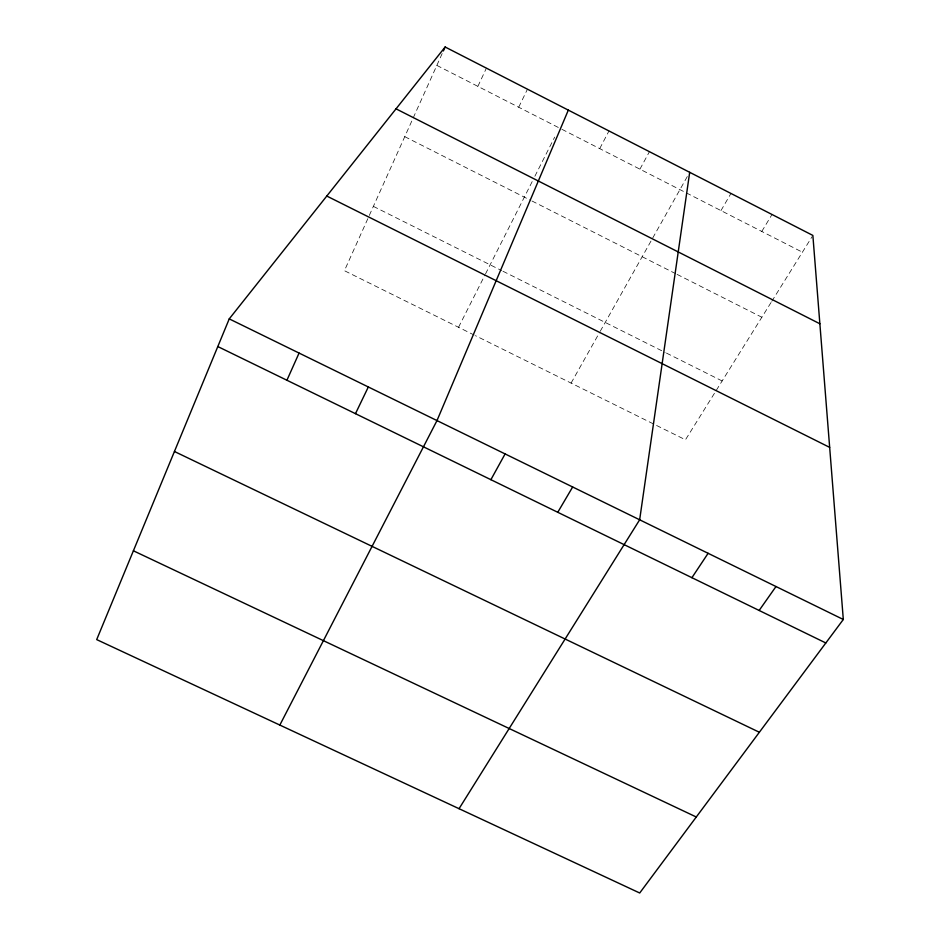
<?xml version="1.0" encoding="UTF-8"?>
<svg xmlns="http://www.w3.org/2000/svg" width="940" height="940" viewBox="0 0 940 940"><rect width="100%" height="100%" fill="white"/><g stroke="black" fill="none" stroke-linecap="round" stroke-linejoin="round"><path stroke-width="0.7" stroke-dasharray="4.7 3.53" d="M442.176 53.568L344.416 270.697L474.124 335.016M477.873 86.362L486.403 68.15M518.692 107.219L527.469 89.183M458.532 327.285L484.852 275.22M485.51 273.928L532.252 181.479M534.884 176.25L554.682 137.099M599.708 148.626L608.979 130.954M639.928 169.165L649.434 151.681M571.085 383.085L599.532 332.537M600.237 331.279L688.996 173.536M720.968 210.584L730.956 193.452M761.788 231.44L772.01 214.484M771.035 302.527L685.46 439.791L475.429 335.662M771.799 301.294L812.113 236.621M373.38 206.377L501.678 270.603M502.959 271.249L665.156 352.441M666.46 353.088L722.132 380.959M404.764 136.664L530.701 200.349M531.97 200.996L675.801 273.74M677.094 274.386L761.846 317.25M436.853 65.4L559.3 127.969M561.909 129.297L685.072 192.242M686.353 192.9L802.408 252.202"/><path stroke-width="1.41" d="M689.69 172.302L639.658 519.785L459.049 808.694M229.243 318.883L96.691 639.6L639.705 893L843.309 619.484L812.865 235.423L445.137 47L229.243 318.883L843.309 619.484M568.324 110.121L436.994 420.579L279.838 725.069M286.923 380.242L299.073 353.064M443.363 50.948L445.137 47M355.473 413.671L368.327 386.963M490.892 479.682L505.109 453.914M557.773 512.288L572.66 486.99M691.911 577.689L708.114 553.296M759.144 610.471L775.993 586.525M133.398 550.793L696.282 817.001M174.441 451.494L759.356 732.26M217.81 346.555L825.825 642.972M326.779 196.049L829.668 447.381M396.034 108.84L819.868 323.771"/></g></svg>
